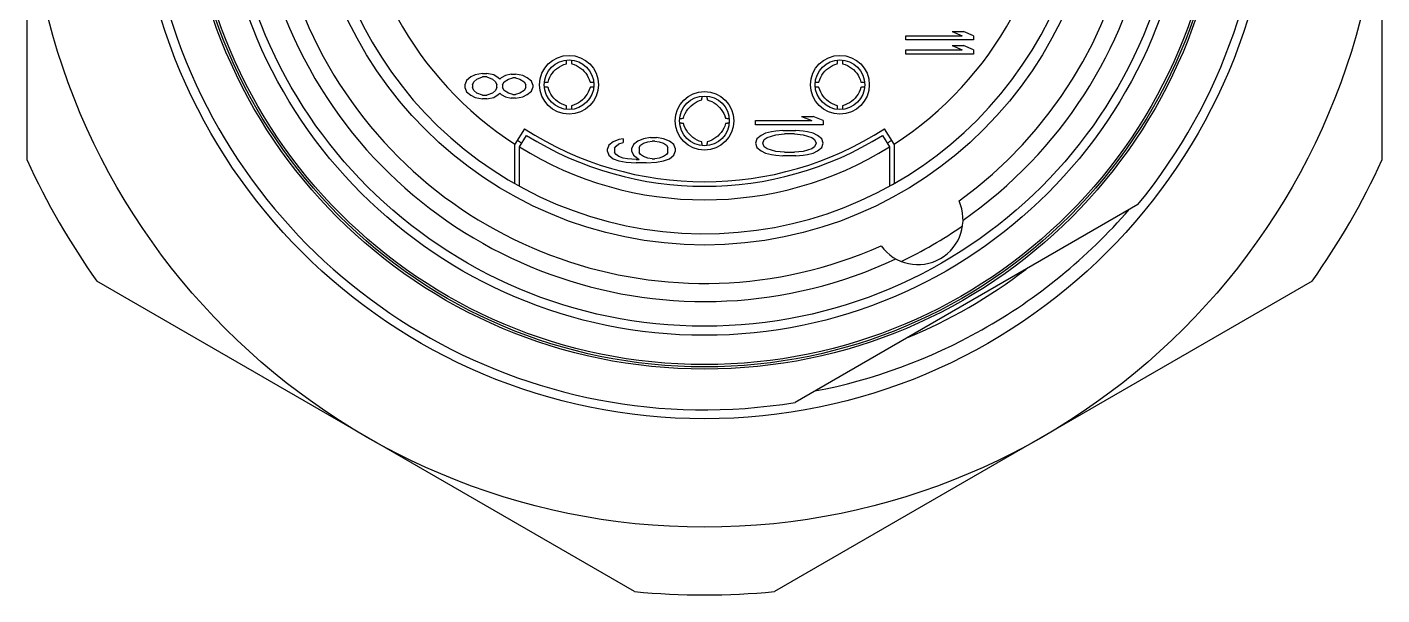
# Model space of a CAD drawing. Header units: millimetres. Extents: x 4086 to 8300, y 123 to 1549.
# Drawn here: x 6745.71 to 6753.21, y 655.14 to 658.28 of the extents above; entities that cross this region are included whole.
import ezdxf

# ---------------------------------------------------------------- set-up
doc = ezdxf.new("R2010")
doc.units = ezdxf.units.MM
doc.layers.add('外形图', color=7, linetype='Continuous')

msp = doc.modelspace()

# ---------------------------------------------------------------- linework, layer by layer
at = {"layer": '外形图'}
for p, q in [((6745.7055, 657.5443), (6745.7055, 660.9813)), ((6753.2055, 660.9813), (6753.2055, 657.5443)), ((6750.5705, 658.2344), (6750.8817, 658.2344)), ((6750.5705, 658.2109), (6750.5705, 658.2344)), ((6750.9455, 658.2109), (6750.5705, 658.2109)), ((6750.8259, 658.2578), (6750.8897, 658.2578)), ((6750.8259, 658.2578), (6750.8817, 658.2344)), ((6750.9455, 658.2344), (6750.8897, 658.2578)), ((6750.9455, 658.2344), (6750.9455, 658.2109)), ((6750.5705, 658.1562), (6750.8817, 658.1562)), ((6750.5705, 658.1328), (6750.5705, 658.1562)), ((6750.9455, 658.1328), (6750.5705, 658.1328)), ((6750.8259, 658.1797), (6750.8897, 658.1797)), ((6750.8259, 658.1797), (6750.8817, 658.1562)), ((6750.9455, 658.1562), (6750.8897, 658.1797)), ((6750.9455, 658.1562), (6750.9455, 658.1328)), ((6748.1385, 657.9862), (6748.1305, 657.9667)), ((6748.1625, 658.0058), (6748.1385, 657.9862)), ((6748.1864, 658.0175), (6748.1625, 658.0058)), ((6748.1704, 657.9628), (6748.1784, 657.9784)), ((6748.1784, 657.9784), (6748.1944, 657.9941)), ((6748.2263, 658.0253), (6748.1864, 658.0175)), ((6748.1944, 657.9941), (6748.2263, 658.0058)), ((6748.2263, 658.0253), (6748.2502, 658.0253)), ((6748.2502, 658.0058), (6748.2263, 658.0058)), ((6748.2901, 658.0175), (6748.2502, 658.0253)), ((6748.2502, 658.0058), (6748.2821, 657.9941)), ((6748.2821, 657.9941), (6748.2981, 657.9784)), ((6748.3141, 658.0019), (6748.2901, 658.0175)), ((6748.2981, 657.9784), (6748.3061, 657.9628)), ((6748.322, 657.9941), (6748.3141, 658.0019)), ((6748.33, 658.0019), (6748.322, 657.9941)), ((6748.3539, 658.0136), (6748.33, 658.0019)), ((6748.338, 657.9628), (6748.346, 657.9784)), ((6748.346, 657.9784), (6748.3699, 657.9941)), ((6748.3859, 658.0214), (6748.3539, 658.0136)), ((6748.3699, 657.9941), (6748.3938, 658.0019)), ((6748.3859, 658.0214), (6748.4098, 658.0214)), ((6748.4098, 658.0019), (6748.3938, 658.0019)), ((6748.4497, 658.0136), (6748.4098, 658.0214)), ((6748.4098, 658.0019), (6748.4337, 657.9941)), ((6748.4337, 657.9941), (6748.4577, 657.9784)), ((6748.4736, 658.0019), (6748.4497, 658.0136)), ((6748.4577, 657.9784), (6748.4657, 657.9628)), ((6748.4976, 657.9823), (6748.4736, 658.0019)), ((6748.5055, 657.9628), (6748.4976, 657.9823)), ((6748.1305, 657.9433), (6748.1305, 657.9667)), ((6748.1305, 657.9433), (6748.1385, 657.9237)), ((6748.1385, 657.9237), (6748.1625, 657.9042)), ((6748.1625, 657.9042), (6748.1864, 657.8925)), ((6748.1704, 657.9628), (6748.1704, 657.9472)), ((6748.1784, 657.9316), (6748.1704, 657.9472)), ((6748.1944, 657.9159), (6748.1784, 657.9316)), ((6748.2263, 657.9042), (6748.1944, 657.9159)), ((6748.2263, 657.9042), (6748.2502, 657.9042)), ((6748.2821, 657.9159), (6748.2502, 657.9042)), ((6748.2981, 657.9316), (6748.2821, 657.9159)), ((6748.2901, 657.8925), (6748.3141, 657.9081)), ((6748.3061, 657.9472), (6748.2981, 657.9316)), ((6748.3061, 657.9472), (6748.3061, 657.9628)), ((6748.3141, 657.9081), (6748.322, 657.9159)), ((6748.322, 657.9159), (6748.33, 657.9081)), ((6748.33, 657.9081), (6748.3539, 657.8964)), ((6748.338, 657.9628), (6748.338, 657.9472)), ((6748.346, 657.9316), (6748.338, 657.9472)), ((6748.3699, 657.9159), (6748.346, 657.9316)), ((6748.3938, 657.9081), (6748.3699, 657.9159)), ((6748.3938, 657.9081), (6748.4098, 657.9081)), ((6748.4337, 657.9159), (6748.4098, 657.9081)), ((6748.4577, 657.9316), (6748.4337, 657.9159)), ((6748.4497, 657.8964), (6748.4736, 657.9081)), ((6748.4657, 657.9472), (6748.4577, 657.9316)), ((6748.4657, 657.9472), (6748.4657, 657.9628)), ((6748.4736, 657.9081), (6748.4976, 657.9276)), ((6748.4976, 657.9276), (6748.5055, 657.9472)), ((6748.5055, 657.9628), (6748.5055, 657.9472)), ((6748.1864, 657.8925), (6748.2263, 657.8847)), ((6748.2502, 657.8847), (6748.2263, 657.8847)), ((6748.2502, 657.8847), (6748.2901, 657.8925)), ((6748.3539, 657.8964), (6748.3859, 657.8886)), ((6748.4098, 657.8886), (6748.3859, 657.8886)), ((6748.4098, 657.8886), (6748.4497, 657.8964)), ((6749.738, 657.7644), (6750.0492, 657.7644)), ((6749.738, 657.7409), (6749.738, 657.7644)), ((6749.9934, 657.7878), (6750.0572, 657.7878)), ((6749.9934, 657.7878), (6750.0492, 657.7644)), ((6750.113, 657.7644), (6750.0572, 657.7878)), ((6750.113, 657.7644), (6750.113, 657.7409)), ((6748.4597, 657.7185), (6748.4055, 657.6345)), ((6748.4305, 657.6186), (6748.4702, 657.6823)), ((6750.113, 657.7409), (6749.738, 657.7409)), ((6749.77, 657.6823), (6749.746, 657.6628)), ((6749.7939, 657.6941), (6749.77, 657.6823)), ((6749.8258, 657.7019), (6749.7939, 657.6941)), ((6749.8019, 657.6706), (6749.8497, 657.6862)), ((6749.8497, 657.7058), (6749.8258, 657.7019)), ((6749.8896, 657.7097), (6749.8497, 657.7058)), ((6749.8497, 657.6862), (6749.8976, 657.6901)), ((6749.8896, 657.7097), (6749.9614, 657.7097)), ((6749.9535, 657.6901), (6749.8976, 657.6901)), ((6749.9535, 657.6901), (6750.0013, 657.6862)), ((6750.0013, 657.7058), (6749.9614, 657.7097)), ((6750.0253, 657.7019), (6750.0013, 657.7058)), ((6750.0013, 657.6862), (6750.0492, 657.6706)), ((6750.0572, 657.6941), (6750.0253, 657.7019)), ((6750.0811, 657.6823), (6750.0572, 657.6941)), ((6750.1051, 657.6628), (6750.0811, 657.6823)), ((6750.4409, 657.6823), (6750.4805, 657.6186)), ((6750.5055, 657.6345), (6750.4514, 657.7185)), ((6748.4055, 657.4153), (6748.4055, 657.6345)), ((6748.4305, 657.4014), (6748.4305, 657.6186)), ((6748.926, 657.6273), (6748.918, 657.6078)), ((6748.918, 657.5922), (6748.918, 657.6078)), ((6748.95, 657.6469), (6748.926, 657.6273)), ((6748.9819, 657.6586), (6748.95, 657.6469)), ((6748.9579, 657.6117), (6748.9659, 657.6234)), ((6748.9579, 657.6117), (6748.9579, 657.5883)), ((6748.9659, 657.6234), (6748.9819, 657.6351)), ((6749.0058, 657.6625), (6748.9819, 657.6586)), ((6748.9819, 657.6351), (6749.0058, 657.643)), ((6749.0058, 657.6625), (6749.0058, 657.643)), ((6749.0617, 657.6312), (6749.0537, 657.6117)), ((6749.0537, 657.5922), (6749.0537, 657.6117)), ((6749.0856, 657.6508), (6749.0617, 657.6312)), ((6749.1175, 657.6625), (6749.0856, 657.6508)), ((6749.0936, 657.6156), (6749.1016, 657.6273)), ((6749.0936, 657.6156), (6749.0936, 657.5883)), ((6749.1016, 657.6273), (6749.1175, 657.6391)), ((6749.1574, 657.6703), (6749.1175, 657.6625)), ((6749.1175, 657.6391), (6749.1414, 657.6469)), ((6749.1414, 657.6469), (6749.1654, 657.6508)), ((6749.1574, 657.6703), (6749.1893, 657.6703)), ((6749.1813, 657.6508), (6749.1654, 657.6508)), ((6749.1813, 657.6508), (6749.2053, 657.6469)), ((6749.2292, 657.6625), (6749.1893, 657.6703)), ((6749.2053, 657.6469), (6749.2292, 657.6391)), ((6749.2611, 657.6508), (6749.2292, 657.6625)), ((6749.2292, 657.6391), (6749.2452, 657.6273)), ((6749.2452, 657.6273), (6749.2532, 657.6156)), ((6749.2532, 657.5883), (6749.2532, 657.6156)), ((6749.2851, 657.6312), (6749.2611, 657.6508)), ((6749.293, 657.6117), (6749.2851, 657.6312)), ((6749.293, 657.6117), (6749.293, 657.5922)), ((6749.746, 657.6628), (6749.738, 657.6394)), ((6749.738, 657.6394), (6749.746, 657.6159)), ((6749.746, 657.6159), (6749.77, 657.5964)), ((6749.7779, 657.6394), (6749.7859, 657.6589)), ((6749.7859, 657.6198), (6749.7779, 657.6394)), ((6749.7859, 657.6589), (6749.8019, 657.6706)), ((6749.8019, 657.6081), (6749.7859, 657.6198)), ((6749.8497, 657.5925), (6749.8019, 657.6081)), ((6750.0492, 657.6081), (6750.0013, 657.5925)), ((6750.0492, 657.6706), (6750.0652, 657.6589)), ((6750.0652, 657.6198), (6750.0492, 657.6081)), ((6750.0652, 657.6589), (6750.0732, 657.6394)), ((6750.0732, 657.6394), (6750.0652, 657.6198)), ((6750.0811, 657.5964), (6750.1051, 657.6159)), ((6750.113, 657.6394), (6750.1051, 657.6628)), ((6750.1051, 657.6159), (6750.113, 657.6394)), ((6750.4805, 657.6186), (6750.4805, 657.4014)), ((6750.5055, 657.6345), (6750.5055, 657.4153)), ((6748.918, 657.5922), (6748.926, 657.5726)), ((6748.926, 657.5726), (6748.95, 657.5531)), ((6748.95, 657.5531), (6748.9819, 657.5414)), ((6748.9659, 657.5766), (6748.9579, 657.5883)), ((6748.9819, 657.5648), (6748.9659, 657.5766)), ((6749.0058, 657.557), (6748.9819, 657.5648)), ((6748.9819, 657.5414), (6749.0218, 657.5336)), ((6749.0297, 657.5531), (6749.0058, 657.557)), ((6749.0218, 657.5336), (6749.0776, 657.5297)), ((6749.0776, 657.5492), (6749.0297, 657.5531)), ((6749.0537, 657.5922), (6749.0617, 657.5726)), ((6749.0617, 657.5726), (6749.0936, 657.5492)), ((6749.0776, 657.5492), (6749.0936, 657.5492)), ((6749.1335, 657.5297), (6749.0776, 657.5297)), ((6749.1016, 657.5766), (6749.0936, 657.5883)), ((6749.1175, 657.5648), (6749.1016, 657.5766)), ((6749.1414, 657.557), (6749.1175, 657.5648)), ((6749.1335, 657.5297), (6749.1893, 657.5336)), ((6749.1654, 657.5531), (6749.1414, 657.557)), ((6749.1654, 657.5531), (6749.1813, 657.5531)), ((6749.2053, 657.557), (6749.1813, 657.5531)), ((6749.1893, 657.5336), (6749.2292, 657.5414)), ((6749.2292, 657.5648), (6749.2053, 657.557)), ((6749.2452, 657.5766), (6749.2292, 657.5648)), ((6749.2292, 657.5414), (6749.2611, 657.5531)), ((6749.2532, 657.5883), (6749.2452, 657.5766)), ((6749.2611, 657.5531), (6749.2851, 657.5726)), ((6749.2851, 657.5726), (6749.293, 657.5922)), ((6749.77, 657.5964), (6749.7939, 657.5847)), ((6749.7939, 657.5847), (6749.8258, 657.5769)), ((6749.8258, 657.5769), (6749.8497, 657.573)), ((6749.8976, 657.5886), (6749.8497, 657.5925)), ((6749.8497, 657.573), (6749.8896, 657.5691)), ((6749.9614, 657.5691), (6749.8896, 657.5691)), ((6749.8976, 657.5886), (6749.9535, 657.5886)), ((6750.0013, 657.5925), (6749.9535, 657.5886)), ((6749.9614, 657.5691), (6750.0013, 657.573)), ((6750.0013, 657.573), (6750.0253, 657.5769)), ((6750.0253, 657.5769), (6750.0572, 657.5847)), ((6750.0572, 657.5847), (6750.0811, 657.5964)), ((6751.8542, 657.2991), (6749.9569, 656.2036)), ((6749.0688, 655.156), (6746.0923, 656.8744)), ((6752.8188, 656.8744), (6749.8423, 655.156))]:
    msp.add_line(p, q, dxfattribs=at)
for points in [[(6748.5893, 657.9777), (6748.5938, 657.9915), (6748.5992, 658.0039), (6748.6057, 658.0157), (6748.6133, 658.0268), (6748.622, 658.0372), (6748.6315, 658.0467), (6748.6419, 658.0553), (6748.6531, 658.0628), (6748.6649, 658.0693), (6748.6772, 658.0747), (6748.6907, 658.079)], [(6748.7204, 658.079), (6748.7343, 658.0745), (6748.7466, 658.0691), (6748.7584, 658.0626), (6748.7695, 658.055), (6748.7799, 658.0464), (6748.7894, 658.0368), (6748.798, 658.0264), (6748.8056, 658.0153), (6748.8121, 658.0035), (6748.8174, 657.9911), (6748.8218, 657.9777)], [(6750.0893, 657.9777), (6750.0938, 657.9915), (6750.0992, 658.0039), (6750.1057, 658.0157), (6750.1133, 658.0268), (6750.122, 658.0372), (6750.1315, 658.0467), (6750.1419, 658.0553), (6750.1531, 658.0628), (6750.1649, 658.0693), (6750.1772, 658.0747), (6750.1907, 658.079)], [(6750.2204, 658.079), (6750.2343, 658.0745), (6750.2466, 658.0691), (6750.2584, 658.0626), (6750.2695, 658.055), (6750.2799, 658.0464), (6750.2894, 658.0368), (6750.298, 658.0264), (6750.3056, 658.0153), (6750.3121, 658.0035), (6750.3174, 657.9911), (6750.3218, 657.9777)], [(6748.6907, 657.8466), (6748.6768, 657.8511), (6748.6645, 657.8565), (6748.6527, 657.863), (6748.6416, 657.8706), (6748.6312, 657.8792), (6748.6217, 657.8888), (6748.6131, 657.8992), (6748.6055, 657.9103), (6748.599, 657.9221), (6748.5937, 657.9345), (6748.5893, 657.9479)], [(6748.8218, 657.9479), (6748.8173, 657.9341), (6748.8119, 657.9217), (6748.8053, 657.9099), (6748.7977, 657.8988), (6748.7891, 657.8884), (6748.7796, 657.8789), (6748.7692, 657.8703), (6748.758, 657.8628), (6748.7462, 657.8563), (6748.7339, 657.8509), (6748.7204, 657.8466)], [(6750.1907, 657.8466), (6750.1768, 657.8511), (6750.1645, 657.8565), (6750.1527, 657.863), (6750.1416, 657.8706), (6750.1312, 657.8792), (6750.1217, 657.8888), (6750.1131, 657.8992), (6750.1055, 657.9103), (6750.099, 657.9221), (6750.0937, 657.9345), (6750.0893, 657.9479)], [(6750.3218, 657.9479), (6750.3173, 657.9341), (6750.3119, 657.9217), (6750.3053, 657.9099), (6750.2977, 657.8988), (6750.2891, 657.8884), (6750.2796, 657.8789), (6750.2692, 657.8703), (6750.258, 657.8628), (6750.2462, 657.8563), (6750.2339, 657.8509), (6750.2204, 657.8466)], [(6749.3393, 657.7777), (6749.3438, 657.7915), (6749.3492, 657.8039), (6749.3557, 657.8157), (6749.3633, 657.8268), (6749.372, 657.8372), (6749.3815, 657.8467), (6749.3919, 657.8553), (6749.4031, 657.8628), (6749.4149, 657.8693), (6749.4272, 657.8747), (6749.4407, 657.879)], [(6749.4704, 657.879), (6749.4843, 657.8745), (6749.4966, 657.8691), (6749.5084, 657.8626), (6749.5195, 657.855), (6749.5299, 657.8464), (6749.5394, 657.8368), (6749.548, 657.8264), (6749.5556, 657.8153), (6749.5621, 657.8035), (6749.5674, 657.7911), (6749.5718, 657.7777)], [(6749.4407, 657.6466), (6749.4268, 657.6511), (6749.4145, 657.6565), (6749.4027, 657.663), (6749.3916, 657.6706), (6749.3812, 657.6792), (6749.3717, 657.6888), (6749.3631, 657.6992), (6749.3555, 657.7103), (6749.349, 657.7221), (6749.3437, 657.7345), (6749.3393, 657.7479)], [(6749.5718, 657.7479), (6749.5673, 657.7341), (6749.5619, 657.7217), (6749.5553, 657.7099), (6749.5477, 657.6988), (6749.5391, 657.6884), (6749.5296, 657.6789), (6749.5192, 657.6703), (6749.508, 657.6628), (6749.4962, 657.6563), (6749.4839, 657.6509), (6749.4704, 657.6466)]]:
    msp.add_lwpolyline(points, dxfattribs=at)
for centre, radius in [((6749.4555, 659.2628), 3.75), ((6749.4555, 659.2628), 3.15), ((6749.4555, 659.2628), 2.875), ((6749.4555, 659.2628), 2.8625), ((6749.4555, 659.2628), 2.85), ((6749.4555, 659.2628), 2.6875), ((6749.4555, 659.2628), 2.6375), ((6749.4555, 659.2628), 2.1875), ((6748.7055, 657.9628), 0.1625), ((6750.2055, 657.9628), 0.1625), ((6748.7055, 657.9628), 0.1375), ((6750.2055, 657.9628), 0.1375), ((6749.4555, 657.7628), 0.1625), ((6749.4555, 657.7628), 0.1375)]:
    msp.add_circle(centre, radius, dxfattribs=at)
for centre, radius, start, end in [((6749.4555, 659.2628), 3.1, 320.69354, 279.30646), ((6749.4555, 659.2628), 2.5, 304.92394, 295.07606), ((6749.4555, 659.2628), 2.4, 305.95011, 294.04989), ((6749.4555, 659.2628), 2.125, 6.75633, 353.24367), ((6749.4555, 659.2628), 1.9375, 122.81549, 237.18451), ((6749.4555, 659.2628), 1.9375, 302.81549, 57.18451), ((6749.4555, 659.2628), 1.8375, 237.18451, 302.81549), ((6749.4555, 659.2628), 1.8625, 238.05991, 301.94009), ((6749.4555, 659.2628), 1.9125, 237.18451, 238.06001), ((6749.4555, 659.2628), 1.9375, 238.05991, 301.94009), ((6749.4555, 659.2628), 1.9125, 301.93999, 302.81549), ((6749.4555, 659.2628), 4.125, 204.61998, 215.38002), ((6749.4555, 659.2628), 4.125, 324.61998, 335.38002), ((6750.6368, 657.2168), 0.25, 215.64016, 24.35984), ((6749.4825, 659.2854), 3.0751, 299.35464, 319.0854), ((6749.4555, 659.2628), 2.525, 295.54209, 304.45791), ((6749.4555, 659.2628), 2.925, 292.50357, 307.49643), ((6749.4883, 659.2755), 3.0636, 280.87914, 299.35027), ((6749.4555, 659.2628), 4.125, 264.61998, 275.38002)]:
    msp.add_arc(centre, radius, start, end, dxfattribs=at)
for points, knots in [([(6748.6907, 658.079), (6748.6908, 658.0791), (6748.6909, 658.0797), (6748.6911, 658.0806), (6748.6913, 658.0824), (6748.6916, 658.0858), (6748.6919, 658.0916), (6748.6921, 658.0967), (6748.6922, 658.0996)], [0, 0, 0, 0, 0.021304, 0.072801, 0.155137, 0.267756, 0.58, 1, 1, 1, 1]), ([(6748.7189, 658.0996), (6748.719, 658.0967), (6748.7192, 658.0916), (6748.7195, 658.0858), (6748.7198, 658.0824), (6748.72, 658.0806), (6748.7202, 658.0797), (6748.7203, 658.0791), (6748.7204, 658.079)], [0, 0, 0, 0, 0.419997, 0.732238, 0.844855, 0.927189, 0.978684, 1, 1, 1, 1]), ([(6750.1907, 658.079), (6750.1908, 658.0791), (6750.1909, 658.0797), (6750.1911, 658.0806), (6750.1913, 658.0824), (6750.1916, 658.0858), (6750.1919, 658.0916), (6750.1921, 658.0967), (6750.1922, 658.0996)], [0, 0, 0, 0, 0.021304, 0.072801, 0.155137, 0.267756, 0.58, 1, 1, 1, 1]), ([(6750.2189, 658.0996), (6750.219, 658.0967), (6750.2192, 658.0916), (6750.2195, 658.0858), (6750.2198, 658.0824), (6750.22, 658.0806), (6750.2202, 658.0797), (6750.2203, 658.0791), (6750.2204, 658.079)], [0, 0, 0, 0, 0.419997, 0.732238, 0.844855, 0.927189, 0.978684, 1, 1, 1, 1]), ([(6748.5688, 657.9761), (6748.5717, 657.9762), (6748.5767, 657.9764), (6748.5825, 657.9767), (6748.586, 657.977), (6748.5877, 657.9772), (6748.5887, 657.9774), (6748.5893, 657.9775), (6748.5893, 657.9777)], [0, 0, 0, 0, 0.419997, 0.732238, 0.844855, 0.927189, 0.978684, 1, 1, 1, 1]), ([(6748.8218, 657.9777), (6748.8218, 657.9775), (6748.8224, 657.9774), (6748.8234, 657.9772), (6748.8251, 657.977), (6748.8285, 657.9767), (6748.8344, 657.9764), (6748.8394, 657.9762), (6748.8423, 657.9761)], [0, 0, 0, 0, 0.021304, 0.072801, 0.155137, 0.267756, 0.580001, 1, 1, 1, 1]), ([(6750.0688, 657.9761), (6750.0717, 657.9762), (6750.0767, 657.9764), (6750.0825, 657.9767), (6750.086, 657.977), (6750.0877, 657.9772), (6750.0887, 657.9774), (6750.0893, 657.9775), (6750.0893, 657.9777)], [0, 0, 0, 0, 0.419997, 0.732238, 0.844855, 0.927189, 0.978684, 1, 1, 1, 1]), ([(6750.3218, 657.9777), (6750.3218, 657.9775), (6750.3224, 657.9774), (6750.3234, 657.9772), (6750.3251, 657.977), (6750.3285, 657.9767), (6750.3344, 657.9764), (6750.3394, 657.9762), (6750.3423, 657.9761)], [0, 0, 0, 0, 0.021304, 0.072801, 0.155137, 0.267756, 0.580001, 1, 1, 1, 1]), ([(6748.5893, 657.9479), (6748.5893, 657.9481), (6748.5887, 657.9482), (6748.5877, 657.9484), (6748.586, 657.9486), (6748.5825, 657.9489), (6748.5767, 657.9492), (6748.5717, 657.9494), (6748.5688, 657.9495)], [0, 0, 0, 0, 0.021304, 0.072801, 0.155137, 0.267756, 0.580001, 1, 1, 1, 1]), ([(6748.8423, 657.9495), (6748.8394, 657.9494), (6748.8344, 657.9492), (6748.8285, 657.9489), (6748.8251, 657.9486), (6748.8234, 657.9484), (6748.8224, 657.9482), (6748.8218, 657.9481), (6748.8218, 657.9479)], [0, 0, 0, 0, 0.419997, 0.732238, 0.844855, 0.927189, 0.978684, 1, 1, 1, 1]), ([(6750.0893, 657.9479), (6750.0893, 657.9481), (6750.0887, 657.9482), (6750.0877, 657.9484), (6750.086, 657.9486), (6750.0825, 657.9489), (6750.0767, 657.9492), (6750.0717, 657.9494), (6750.0688, 657.9495)], [0, 0, 0, 0, 0.021304, 0.072801, 0.155137, 0.267756, 0.580001, 1, 1, 1, 1]), ([(6750.3423, 657.9495), (6750.3394, 657.9494), (6750.3344, 657.9492), (6750.3285, 657.9489), (6750.3251, 657.9486), (6750.3234, 657.9484), (6750.3224, 657.9482), (6750.3218, 657.9481), (6750.3218, 657.9479)], [0, 0, 0, 0, 0.419997, 0.732238, 0.844855, 0.927189, 0.978684, 1, 1, 1, 1]), ([(6748.6922, 657.826), (6748.6921, 657.8289), (6748.6919, 657.834), (6748.6916, 657.8398), (6748.6913, 657.8432), (6748.6911, 657.845), (6748.6909, 657.8459), (6748.6908, 657.8465), (6748.6907, 657.8466)], [0, 0, 0, 0, 0.419997, 0.732238, 0.844855, 0.927189, 0.978684, 1, 1, 1, 1]), ([(6748.7204, 657.8466), (6748.7203, 657.8465), (6748.7202, 657.8459), (6748.72, 657.845), (6748.7198, 657.8432), (6748.7195, 657.8398), (6748.7192, 657.834), (6748.719, 657.8289), (6748.7189, 657.826)], [0, 0, 0, 0, 0.021304, 0.072801, 0.155137, 0.267756, 0.580001, 1, 1, 1, 1]), ([(6749.4407, 657.879), (6749.4408, 657.8791), (6749.4409, 657.8797), (6749.4411, 657.8806), (6749.4413, 657.8824), (6749.4416, 657.8858), (6749.4419, 657.8916), (6749.4421, 657.8967), (6749.4422, 657.8996)], [0, 0, 0, 0, 0.021304, 0.072801, 0.155137, 0.267756, 0.58, 1, 1, 1, 1]), ([(6749.4689, 657.8996), (6749.469, 657.8967), (6749.4692, 657.8916), (6749.4695, 657.8858), (6749.4698, 657.8824), (6749.47, 657.8806), (6749.4702, 657.8797), (6749.4703, 657.8791), (6749.4704, 657.879)], [0, 0, 0, 0, 0.419997, 0.732238, 0.844855, 0.927189, 0.978684, 1, 1, 1, 1]), ([(6750.1922, 657.826), (6750.1921, 657.8289), (6750.1919, 657.834), (6750.1916, 657.8398), (6750.1913, 657.8432), (6750.1911, 657.845), (6750.1909, 657.8459), (6750.1908, 657.8465), (6750.1907, 657.8466)], [0, 0, 0, 0, 0.419997, 0.732238, 0.844855, 0.927189, 0.978684, 1, 1, 1, 1]), ([(6750.2204, 657.8466), (6750.2203, 657.8465), (6750.2202, 657.8459), (6750.22, 657.845), (6750.2198, 657.8432), (6750.2195, 657.8398), (6750.2192, 657.834), (6750.219, 657.8289), (6750.2189, 657.826)], [0, 0, 0, 0, 0.021304, 0.072801, 0.155137, 0.267756, 0.580001, 1, 1, 1, 1]), ([(6749.3188, 657.7761), (6749.3217, 657.7762), (6749.3267, 657.7764), (6749.3325, 657.7767), (6749.336, 657.777), (6749.3377, 657.7772), (6749.3387, 657.7774), (6749.3393, 657.7775), (6749.3393, 657.7777)], [0, 0, 0, 0, 0.419997, 0.732238, 0.844855, 0.927189, 0.978684, 1, 1, 1, 1]), ([(6749.5718, 657.7777), (6749.5718, 657.7775), (6749.5724, 657.7774), (6749.5734, 657.7772), (6749.5751, 657.777), (6749.5785, 657.7767), (6749.5844, 657.7764), (6749.5894, 657.7762), (6749.5923, 657.7761)], [0, 0, 0, 0, 0.021304, 0.072801, 0.155137, 0.267756, 0.580001, 1, 1, 1, 1]), ([(6749.3393, 657.7479), (6749.3393, 657.7481), (6749.3387, 657.7482), (6749.3377, 657.7484), (6749.336, 657.7486), (6749.3325, 657.7489), (6749.3267, 657.7492), (6749.3217, 657.7494), (6749.3188, 657.7495)], [0, 0, 0, 0, 0.021304, 0.072801, 0.155137, 0.267756, 0.580001, 1, 1, 1, 1]), ([(6749.5923, 657.7495), (6749.5894, 657.7494), (6749.5844, 657.7492), (6749.5785, 657.7489), (6749.5751, 657.7486), (6749.5734, 657.7484), (6749.5724, 657.7482), (6749.5718, 657.7481), (6749.5718, 657.7479)], [0, 0, 0, 0, 0.419997, 0.732238, 0.844855, 0.927189, 0.978684, 1, 1, 1, 1]), ([(6749.4422, 657.626), (6749.4421, 657.6289), (6749.4419, 657.634), (6749.4416, 657.6398), (6749.4413, 657.6432), (6749.4411, 657.645), (6749.4409, 657.6459), (6749.4408, 657.6465), (6749.4407, 657.6466)], [0, 0, 0, 0, 0.419997, 0.732238, 0.844855, 0.927189, 0.978684, 1, 1, 1, 1]), ([(6749.4704, 657.6466), (6749.4703, 657.6465), (6749.4702, 657.6459), (6749.47, 657.645), (6749.4698, 657.6432), (6749.4695, 657.6398), (6749.4692, 657.634), (6749.469, 657.6289), (6749.4689, 657.626)], [0, 0, 0, 0, 0.021304, 0.072801, 0.155137, 0.267756, 0.580001, 1, 1, 1, 1])]:
    msp.add_open_spline(points, degree=3, knots=knots, dxfattribs=at)

doc.saveas('drawing.dxf')
